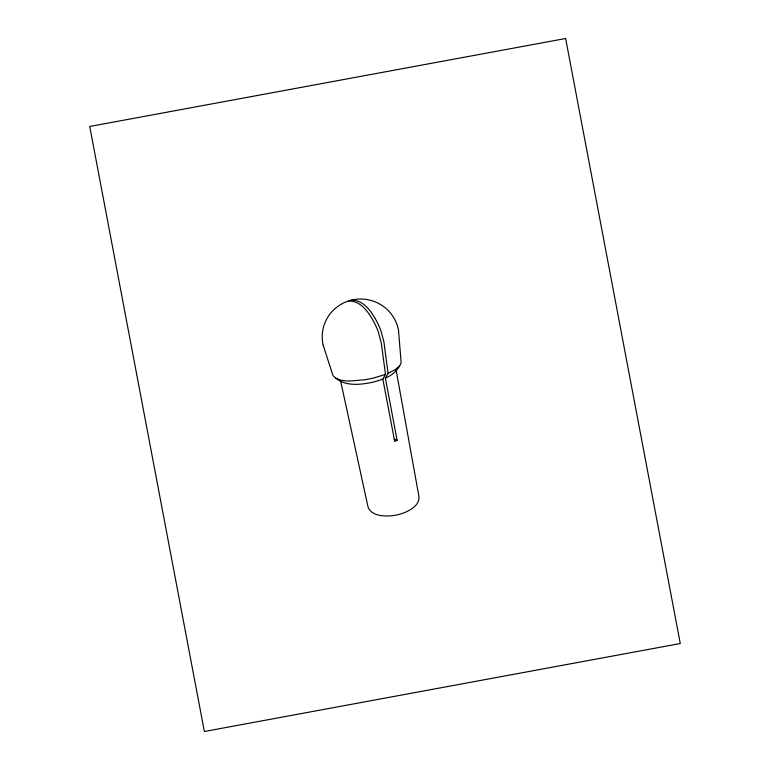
<?xml version="1.0" encoding="UTF-8"?>
<svg xmlns="http://www.w3.org/2000/svg" width="770" height="770" viewBox="0 0 770 770"><rect width="100%" height="100%" fill="white"/><g stroke="black" fill="none" stroke-linecap="round" stroke-linejoin="round"><path stroke-width="1.16" d="M348.772 301.003C361.544 300.627 369.475 313.727 374.769 323.621A81.12 79.714 -3.2 0 1 378.359 332.082L381.256 342.881L385.5 374.393L382.854 379.177L394.683 441.441L397.099 440.286L385.395 378.137L388.08 373.344L383.903 341.899L381.111 331.379A80.195 78.8 -3.2 0 0 377.675 323.14C372.333 312.947 363.758 298.856 350.466 300.358A9.076 8.922 -3.2 0 0 348.772 301.003A9.24 9.086 -3.2 0 0 347.029 301.465A38.259 37.595 -3.2 0 0 332.091 311.503A38.529 37.865 -3.2 0 0 329.031 315.305A38.51 37.846 -3.2 0 0 323.121 344.989M385.395 378.137C392.161 375.269 398.687 369.773 401.083 362.699A3.754 3.686 -3.2 0 0 401.093 362.016L398.562 330.773M399.592 365.865L395.145 369.648L388.08 373.344M385.5 374.393L373.642 378.012A111.207 109.273 -3.2 0 1 364.374 379.803C354.45 380.351 340.985 383.672 333.112 375.827A3.763 3.696 -3.2 0 1 332.842 375.202L323.179 345.239M382.854 379.177L374.749 381.728A86.991 85.47 -3.2 0 1 364.383 383.701C354.585 385.019 343.834 384.779 335.72 378.214M394.221 438.977L397.099 440.286M340.59 380.89L368.002 506.843C370.986 515.371 382.141 516.314 389.88 515.919A47.586 46.758 -3.2 0 0 403.442 513.032C410.333 510.385 419.544 505.255 418.967 496.717L396.127 370.149M350.475 300.358A38.259 37.595 -3.2 0 1 365.5 299.328L366.356 299.453A38.529 37.855 -3.2 0 1 381.737 305.257L384.509 307.23A38.683 38.009 -3.2 0 1 398.533 330.522M565.632 38.5L89.724 126.473L204.368 731.5L680.276 643.528L565.632 38.5"/></g></svg>
